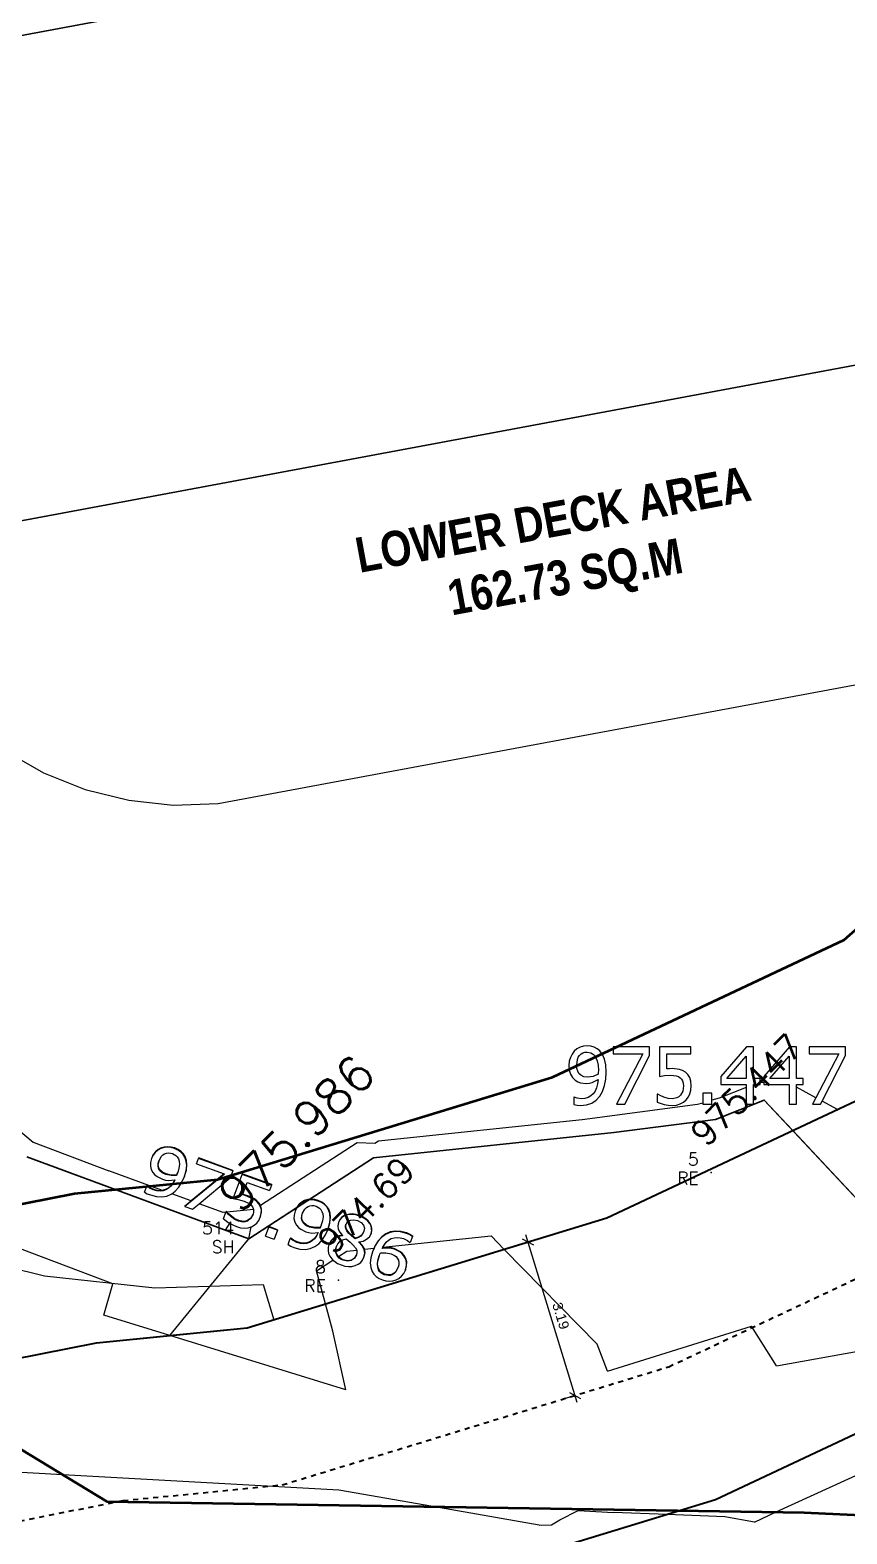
# Model space of a CAD drawing. Header units: metres. Extents: x 319894 to 3389272, y 120 to 6136017.
# Drawn here: x 320588.87 to 320605.14, y 3067814.25 to 3067844.19 of the extents above; entities that cross this region are included whole.
import ezdxf
from ezdxf.enums import TextEntityAlignment as Align

# ---------------------------------------------------------------- set-up
doc = ezdxf.new("R2010")
doc.units = ezdxf.units.M
doc.header["$MEASUREMENT"] = 0
doc.linetypes.add('DASHDOT', pattern=[1, 0.5, -0.25, 0, -0.25])
doc.layers.get('Defpoints').update_dxf_attribs({"color": 254})
doc.layers.add('a_MUEBLE', color=255, linetype='Continuous', lineweight=5)
doc.layers.add('wall', color=4, linetype='Continuous', lineweight=30)
for name, color, linetype in [('Points', 7, 'Continuous'), ('Points-ELV', 6, 'Continuous'), ('Points-NUM', 4, 'Continuous'), ('Points-TXT', 3, 'Continuous'), ('RE', 7, 'Continuous'), ('S-DIM', 7, 'Continuous'), ('SH', 7, 'Continuous'), ('TEXT', 255, 'Continuous')]:
    doc.layers.add(name, color=color, linetype=linetype)
doc.styles.add('romans', font='romans.shx')
doc.styles.get("Standard").update_dxf_attribs({"font": 'arial.ttf'})
doc.dimstyles.get("Standard").update_dxf_attribs({"dimtxt": 0.2, "dimasz": 0.18, "dimexe": 0.2, "dimexo": 0.2, "dimgap": 0.09, "dimtad": 1, "dimzin": 0, "dimdsep": 46, "dimtxsty": 'Standard', "dimblk": 'OBLIQUE', "dimcen": 0.09, "dimdle": 0.15, "dimclrt": 7, "dimadec": 0, "dimazin": 0, "dimtfac": 1, "dimtofl": 0, "dimtmove": 0, "dimatfit": 3, "dimfxl": 0.3, "dimfxlon": 1, "dimtfillclr": 2, "dimtolj": 1, "dimtzin": 0, "dimarcsym": 0})

# ---------------------------------------------------------------- blocks, each defined once
blk = doc.blocks.new('DFGDF')
at = {"color": 252, "true_color": 0x939598}
for p, q in [((320378.133, 3067921.909), (320378.08, 3067921.864)), ((320378.196, 3067921.943), (320378.133, 3067921.909)), ((320378.265, 3067921.964), (320378.196, 3067921.943)), ((320378.335, 3067921.971), (320378.265, 3067921.964)), ((320378.411, 3067921.965), (320378.335, 3067921.971)), ((320378.478, 3067921.945), (320378.411, 3067921.965)), ((320378.538, 3067921.913), (320378.478, 3067921.945)), ((320378.589, 3067921.869), (320378.538, 3067921.913)), ((320379.578, 3067921.948), (320378.854, 3067921.948)), ((320378.854, 3067921.948), (320378.854, 3067921.814)), ((320379.578, 3067921.778), (320379.578, 3067921.948)), ((320380.403, 3067921.948), (320379.777, 3067921.948)), ((320379.777, 3067921.948), (320379.777, 3067921.361)), ((320380.403, 3067921.814), (320380.403, 3067921.948)), ((320381.508, 3067921.948), (320380.998, 3067921.361)), ((320381.649, 3067921.948), (320381.508, 3067921.948)), ((320381.649, 3067921.322), (320381.649, 3067921.948)), ((320382.365, 3067921.948), (320381.854, 3067921.361)), ((320382.506, 3067921.948), (320382.365, 3067921.948)), ((320382.506, 3067921.322), (320382.506, 3067921.948)), ((320383.48, 3067921.948), (320382.756, 3067921.948)), ((320382.756, 3067921.948), (320382.756, 3067921.814)), ((320383.48, 3067921.778), (320383.48, 3067921.948)), ((320377.98, 3067921.662), (320377.973, 3067921.578)), ((320378.002, 3067921.738), (320377.98, 3067921.662)), ((320378.036, 3067921.806), (320378.002, 3067921.738)), ((320378.08, 3067921.864), (320378.036, 3067921.806)), ((320378.129, 3067921.584), (320378.143, 3067921.696)), ((320378.143, 3067921.696), (320378.16, 3067921.742)), ((320378.16, 3067921.742), (320378.185, 3067921.779)), ((320378.185, 3067921.779), (320378.215, 3067921.809)), ((320378.215, 3067921.809), (320378.25, 3067921.83)), ((320378.25, 3067921.83), (320378.29, 3067921.842)), ((320378.29, 3067921.842), (320378.335, 3067921.846)), ((320378.335, 3067921.846), (320378.411, 3067921.833)), ((320378.411, 3067921.833), (320378.445, 3067921.813)), ((320378.445, 3067921.813), (320378.479, 3067921.782)), ((320378.479, 3067921.782), (320378.512, 3067921.734)), ((320378.512, 3067921.734), (320378.538, 3067921.669)), ((320378.538, 3067921.669), (320378.554, 3067921.585)), ((320378.642, 3067921.796), (320378.589, 3067921.869)), ((320378.681, 3067921.704), (320378.642, 3067921.796)), ((320378.705, 3067921.589), (320378.681, 3067921.704)), ((320378.854, 3067921.814), (320379.444, 3067921.814)), ((320379.444, 3067921.814), (320378.922, 3067920.807)), ((320379.085, 3067920.807), (320379.578, 3067921.778)), ((320379.925, 3067921.511), (320379.925, 3067921.814)), ((320379.925, 3067921.814), (320380.403, 3067921.814)), ((320381.117, 3067921.322), (320381.502, 3067921.768)), ((320381.502, 3067921.768), (320381.502, 3067921.322)), ((320381.974, 3067921.322), (320382.358, 3067921.768)), ((320382.358, 3067921.768), (320382.358, 3067921.322)), ((320382.756, 3067921.814), (320383.346, 3067921.814)), ((320383.346, 3067921.814), (320382.891, 3067920.937)), ((320383.018, 3067920.868), (320383.48, 3067921.778)), ((320377.973, 3067921.578), (320377.981, 3067921.484)), ((320377.981, 3067921.484), (320378.004, 3067921.405)), ((320378.004, 3067921.405), (320378.043, 3067921.339)), ((320378.043, 3067921.339), (320378.097, 3067921.286)), ((320378.133, 3067921.518), (320378.129, 3067921.584)), ((320378.147, 3067921.465), (320378.133, 3067921.518)), ((320378.171, 3067921.421), (320378.147, 3067921.465)), ((320378.207, 3067921.384), (320378.171, 3067921.421)), ((320378.273, 3067921.353), (320378.207, 3067921.384)), ((320378.352, 3067921.345), (320378.273, 3067921.353)), ((320378.457, 3067921.362), (320378.352, 3067921.345)), ((320378.556, 3067921.407), (320378.457, 3067921.362)), ((320378.554, 3067921.585), (320378.559, 3067921.479)), ((320378.558, 3067921.438), (320378.556, 3067921.407)), ((320378.559, 3067921.479), (320378.558, 3067921.438)), ((320378.681, 3067921.178), (320378.705, 3067921.308)), ((320378.713, 3067921.446), (320378.705, 3067921.589)), ((320378.705, 3067921.308), (320378.713, 3067921.446)), ((320379.777, 3067921.361), (320379.877, 3067921.379)), ((320379.877, 3067921.379), (320380.002, 3067921.388)), ((320379.979, 3067921.515), (320379.925, 3067921.511)), ((320380.028, 3067921.517), (320379.979, 3067921.515)), ((320380.002, 3067921.388), (320380.109, 3067921.376)), ((320380.176, 3067921.502), (320380.028, 3067921.517)), ((320380.109, 3067921.376), (320380.153, 3067921.36)), ((320380.153, 3067921.36), (320380.19, 3067921.335)), ((320380.235, 3067921.481), (320380.176, 3067921.502)), ((320380.19, 3067921.335), (320380.218, 3067921.307)), ((320380.218, 3067921.307), (320380.238, 3067921.271)), ((320380.293, 3067921.446), (320380.235, 3067921.481)), ((320380.343, 3067921.397), (320380.293, 3067921.446)), ((320380.38, 3067921.338), (320380.343, 3067921.397)), ((320380.402, 3067921.264), (320380.38, 3067921.338)), ((320380.998, 3067921.361), (320380.998, 3067921.2)), ((320381.502, 3067921.322), (320381.117, 3067921.322)), ((320381.785, 3067921.322), (320381.649, 3067921.322)), ((320381.785, 3067921.242), (320381.785, 3067921.322)), ((320381.854, 3067921.361), (320381.854, 3067921.241)), ((320382.358, 3067921.322), (320381.974, 3067921.322)), ((320382.641, 3067921.322), (320382.506, 3067921.322)), ((320382.641, 3067921.2), (320382.641, 3067921.322)), ((320385.114, 3067921.544), (320383.321, 3067920.701)), ((320365.844, 3067921.256), (320367.302, 3067920.054)), ((320378.097, 3067921.286), (320378.15, 3067921.253)), ((320378.15, 3067921.253), (320378.202, 3067921.233)), ((320378.202, 3067921.233), (320378.318, 3067921.219)), ((320378.318, 3067921.219), (320378.381, 3067921.224)), ((320378.381, 3067921.224), (320378.439, 3067921.238)), ((320378.458, 3067921.016), (320378.411, 3067920.973)), ((320378.439, 3067921.238), (320378.555, 3067921.299)), ((320378.496, 3067921.071), (320378.458, 3067921.016)), ((320378.525, 3067921.136), (320378.496, 3067921.071)), ((320378.545, 3067921.212), (320378.525, 3067921.136)), ((320378.555, 3067921.299), (320378.545, 3067921.212)), ((320378.588, 3067920.968), (320378.642, 3067921.062)), ((320378.642, 3067921.062), (320378.681, 3067921.178)), ((320379.741, 3067921.01), (320379.73, 3067921.01)), ((320379.73, 3067921.01), (320379.73, 3067920.849)), ((320379.791, 3067920.981), (320379.741, 3067921.01)), ((320380.239, 3067921.065), (320380.196, 3067920.986)), ((320380.238, 3067921.271), (320380.25, 3067921.227)), ((320380.254, 3067921.171), (320380.239, 3067921.065)), ((320380.25, 3067921.227), (320380.254, 3067921.171)), ((320380.352, 3067920.952), (320380.383, 3067921.017)), ((320380.383, 3067921.017), (320380.403, 3067921.091)), ((320380.41, 3067921.171), (320380.402, 3067921.264)), ((320380.403, 3067921.091), (320380.41, 3067921.171)), ((320380.821, 3067921.026), (320380.637, 3067921.026)), ((320380.637, 3067921.026), (320380.637, 3067920.831)), ((320380.821, 3067920.886), (320380.821, 3067921.026)), ((320381.502, 3067921.14), (320380.963, 3067920.928)), ((320380.998, 3067921.2), (320381.502, 3067921.2)), ((320381.502, 3067921.2), (320381.502, 3067921.14)), ((320381.502, 3067921.14), (320381.502, 3067920.807)), ((320381.653, 3067921.2), (320381.649, 3067921.198)), ((320381.649, 3067921.198), (320381.649, 3067921.2)), ((320381.649, 3067921.2), (320381.653, 3067921.2)), ((320381.649, 3067920.807), (320381.649, 3067921.198)), ((320381.653, 3067921.2), (320381.785, 3067921.2)), ((320381.854, 3067921.241), (320381.785, 3067921.242)), ((320381.785, 3067921.2), (320381.785, 3067921.242)), ((320381.854, 3067921.241), (320381.854, 3067921.2)), ((320381.854, 3067921.2), (320382.358, 3067921.2)), ((320382.358, 3067921.2), (320382.358, 3067920.807)), ((320382.506, 3067921.2), (320382.641, 3067921.2)), ((320382.506, 3067921.149), (320382.506, 3067921.2)), ((320382.891, 3067920.937), (320382.506, 3067921.149)), ((320382.506, 3067920.807), (320382.506, 3067921.149)), ((320378.08, 3067920.948), (320378.072, 3067920.948)), ((320378.072, 3067920.948), (320378.072, 3067920.801)), ((320378.072, 3067920.801), (320378.136, 3067920.789)), ((320378.139, 3067920.927), (320378.08, 3067920.948)), ((320378.136, 3067920.789), (320378.201, 3067920.785)), ((320378.222, 3067920.917), (320378.139, 3067920.927)), ((320378.201, 3067920.785), (320378.326, 3067920.797)), ((320378.293, 3067920.923), (320378.222, 3067920.917)), ((320380.534, 3067920.8), (320378.239, 3067920.5)), ((320378.356, 3067920.942), (320378.293, 3067920.923)), ((320378.326, 3067920.797), (320378.429, 3067920.832)), ((320378.411, 3067920.973), (320378.356, 3067920.942)), ((320378.429, 3067920.832), (320378.515, 3067920.889)), ((320378.515, 3067920.889), (320378.588, 3067920.968)), ((320378.922, 3067920.807), (320379.085, 3067920.807)), ((320379.73, 3067920.849), (320379.868, 3067920.802)), ((320379.864, 3067920.95), (320379.791, 3067920.981)), ((320379.947, 3067920.925), (320379.864, 3067920.95)), ((320379.868, 3067920.802), (320379.948, 3067920.788)), ((320380.031, 3067920.916), (320379.947, 3067920.925)), ((320379.948, 3067920.788), (320380.029, 3067920.784)), ((320380.029, 3067920.784), (320380.114, 3067920.791)), ((320380.121, 3067920.933), (320380.031, 3067920.916)), ((320380.114, 3067920.791), (320380.19, 3067920.814)), ((320380.162, 3067920.954), (320380.121, 3067920.933)), ((320380.196, 3067920.986), (320380.162, 3067920.954)), ((320380.19, 3067920.814), (320380.255, 3067920.849)), ((320380.255, 3067920.849), (320380.309, 3067920.896)), ((320380.309, 3067920.896), (320380.352, 3067920.952)), ((320380.637, 3067920.831), (320380.534, 3067920.8)), ((320380.637, 3067920.831), (320380.637, 3067920.807)), ((320380.637, 3067920.807), (320380.821, 3067920.807)), ((320380.963, 3067920.928), (320380.821, 3067920.886)), ((320380.821, 3067920.807), (320380.821, 3067920.886)), ((320381.864, 3067920.889), (320380.892, 3067920.506)), ((320381.502, 3067920.807), (320381.649, 3067920.807)), ((320381.864, 3067920.889), (320382.431, 3067920.283)), ((320382.358, 3067920.807), (320382.506, 3067920.807)), ((320382.891, 3067920.937), (320382.824, 3067920.807)), ((320382.824, 3067920.807), (320382.987, 3067920.807)), ((320382.987, 3067920.807), (320383.018, 3067920.868)), ((320383.321, 3067920.701), (320383.018, 3067920.868)), ((320378.239, 3067920.5), (320374.178, 3067920.075)), ((320380.892, 3067920.506), (320378.87, 3067920.242)), ((320383.321, 3067920.701), (320382.431, 3067920.283)), ((320378.87, 3067920.242), (320374.082, 3067919.74)), ((320378.727, 3067918.543), (320382.431, 3067920.283)), ((320382.431, 3067920.283), (320385.127, 3067917.403)), ((320367.302, 3067920.054), (320368.808, 3067919.485)), ((320369.694, 3067919.806), (320369.663, 3067919.74)), ((320369.733, 3067919.85), (320369.69, 3067919.795)), ((320369.738, 3067919.862), (320369.694, 3067919.806)), ((320369.786, 3067919.894), (320369.733, 3067919.85)), ((320369.79, 3067919.905), (320369.738, 3067919.862)), ((320369.845, 3067919.926), (320369.786, 3067919.894)), ((320369.849, 3067919.937), (320369.79, 3067919.905)), ((320369.908, 3067919.945), (320369.845, 3067919.926)), ((320369.912, 3067919.956), (320369.849, 3067919.937)), ((320369.883, 3067919.798), (320369.917, 3067919.82)), ((320369.977, 3067919.95), (320369.908, 3067919.945)), ((320369.982, 3067919.962), (320369.912, 3067919.956)), ((320369.917, 3067919.82), (320369.955, 3067919.834)), ((320369.955, 3067919.834), (320369.994, 3067919.839)), ((320370.049, 3067919.944), (320369.977, 3067919.95)), ((320370.053, 3067919.956), (320369.982, 3067919.962)), ((320369.994, 3067919.839), (320370.035, 3067919.836)), ((320370.035, 3067919.836), (320370.078, 3067919.824)), ((320370.117, 3067919.926), (320370.049, 3067919.944)), ((320370.121, 3067919.937), (320370.053, 3067919.956)), ((320370.078, 3067919.824), (320370.146, 3067919.787)), ((320370.185, 3067919.895), (320370.117, 3067919.926)), ((320370.189, 3067919.906), (320370.121, 3067919.937)), ((320370.243, 3067919.855), (320370.185, 3067919.895)), ((320370.247, 3067919.867), (320370.189, 3067919.906)), ((320370.289, 3067919.808), (320370.243, 3067919.855)), ((320370.293, 3067919.82), (320370.247, 3067919.867)), ((320370.324, 3067919.755), (320370.289, 3067919.808)), ((320370.328, 3067919.766), (320370.293, 3067919.82)), ((320373.754, 3067920.04), (320371.828, 3067918.789)), ((320374.108, 3067920.029), (320373.754, 3067920.04)), ((320374.178, 3067920.075), (320374.108, 3067920.029)), ((320369.638, 3067919.649), (320369.636, 3067919.576)), ((320369.636, 3067919.576), (320369.653, 3067919.509)), ((320369.658, 3067919.728), (320369.638, 3067919.649)), ((320369.653, 3067919.509), (320369.688, 3067919.448)), ((320369.69, 3067919.795), (320369.658, 3067919.728)), ((320369.663, 3067919.74), (320369.658, 3067919.728)), ((320369.788, 3067919.576), (320369.791, 3067919.625)), ((320369.798, 3067919.533), (320369.788, 3067919.576)), ((320369.791, 3067919.625), (320369.806, 3067919.68)), ((320369.792, 3067919.588), (320369.795, 3067919.636)), ((320369.802, 3067919.544), (320369.792, 3067919.588)), ((320369.795, 3067919.636), (320369.808, 3067919.684)), ((320369.82, 3067919.49), (320369.798, 3067919.533)), ((320369.824, 3067919.502), (320369.802, 3067919.544)), ((320369.806, 3067919.68), (320369.808, 3067919.684)), ((320369.808, 3067919.684), (320369.853, 3067919.767)), ((320369.853, 3067919.767), (320369.883, 3067919.798)), ((320370.146, 3067919.787), (320370.172, 3067919.759)), ((320370.172, 3067919.759), (320370.194, 3067919.722)), ((320370.206, 3067919.535), (320370.181, 3067919.451)), ((320370.194, 3067919.722), (320370.212, 3067919.671)), ((320370.216, 3067919.609), (320370.206, 3067919.535)), ((320370.212, 3067919.671), (320370.216, 3067919.609)), ((320370.351, 3067919.677), (320370.324, 3067919.755)), ((320370.356, 3067919.689), (320370.328, 3067919.766)), ((320370.349, 3067919.486), (320370.361, 3067919.589)), ((320370.361, 3067919.589), (320370.351, 3067919.677)), ((320370.353, 3067919.497), (320370.365, 3067919.6)), ((320370.365, 3067919.6), (320370.356, 3067919.689)), ((320370.557, 3067919.619), (320370.597, 3067919.729)), ((320370.557, 3067919.619), (320371.104, 3067919.419)), ((320370.601, 3067919.74), (320370.597, 3067919.729)), ((320371.277, 3067919.48), (320370.597, 3067919.729)), ((320371.281, 3067919.491), (320370.601, 3067919.74)), ((320374.082, 3067919.74), (320372.808, 3067918.913)), ((320369.879, 3067919.093), (320368.808, 3067919.485)), ((320369.688, 3067919.448), (320369.727, 3067919.402)), ((320369.727, 3067919.402), (320369.77, 3067919.368)), ((320369.77, 3067919.368), (320369.875, 3067919.317)), ((320369.872, 3067919.441), (320369.82, 3067919.49)), ((320369.877, 3067919.453), (320369.824, 3067919.502)), ((320369.944, 3067919.408), (320369.872, 3067919.441)), ((320369.875, 3067919.317), (320369.935, 3067919.299)), ((320369.948, 3067919.419), (320369.877, 3067919.453)), ((320369.935, 3067919.299), (320369.994, 3067919.291)), ((320370.049, 3067919.386), (320369.944, 3067919.408)), ((320370.053, 3067919.397), (320369.948, 3067919.419)), ((320369.994, 3067919.291), (320370.12, 3067919.3)), ((320370.086, 3067919.233), (320370.045, 3067919.177)), ((320370.155, 3067919.389), (320370.049, 3067919.386)), ((320370.09, 3067919.244), (320370.049, 3067919.189)), ((320370.159, 3067919.4), (320370.053, 3067919.397)), ((320370.122, 3067919.3), (320370.086, 3067919.233)), ((320370.12, 3067919.3), (320370.09, 3067919.244)), ((320370.12, 3067919.3), (320370.122, 3067919.3)), ((320370.166, 3067919.413), (320370.155, 3067919.389)), ((320370.17, 3067919.424), (320370.159, 3067919.4)), ((320370.179, 3067919.447), (320370.166, 3067919.413)), ((320370.181, 3067919.451), (320370.17, 3067919.424)), ((320370.181, 3067919.451), (320370.179, 3067919.447)), ((320370.204, 3067919.158), (320370.265, 3067919.257)), ((320370.265, 3067919.257), (320370.314, 3067919.367)), ((320370.314, 3067919.367), (320370.349, 3067919.486)), ((320370.318, 3067919.378), (320370.314, 3067919.367)), ((320370.318, 3067919.378), (320370.353, 3067919.497)), ((320371.111, 3067919.416), (320370.319, 3067918.773)), ((320371.104, 3067919.419), (320370.447, 3067918.885)), ((320370.606, 3067918.827), (320371.226, 3067919.34)), ((320371.104, 3067919.419), (320371.111, 3067919.416)), ((320371.277, 3067919.48), (320371.226, 3067919.34)), ((320371.281, 3067919.491), (320371.277, 3067919.48)), ((320371.287, 3067918.931), (320371.463, 3067919.412)), ((320371.467, 3067919.423), (320371.463, 3067919.412)), ((320372.051, 3067919.197), (320371.463, 3067919.412)), ((320372.055, 3067919.208), (320371.467, 3067919.423)), ((320371.475, 3067919.015), (320371.562, 3067919.251)), ((320371.562, 3067919.251), (320372.011, 3067919.087)), ((320372.055, 3067919.208), (320372.051, 3067919.197)), ((320369.519, 3067919.06), (320369.563, 3067919.179)), ((320369.519, 3067919.06), (320369.575, 3067919.027)), ((320369.567, 3067919.191), (320369.563, 3067919.179)), ((320369.57, 3067919.177), (320369.563, 3067919.179)), ((320369.567, 3067919.191), (320369.574, 3067919.188)), ((320369.62, 3067919.139), (320369.57, 3067919.177)), ((320369.574, 3067919.188), (320369.624, 3067919.151)), ((320369.575, 3067919.027), (320369.636, 3067919.002)), ((320369.694, 3067919.103), (320369.62, 3067919.139)), ((320369.624, 3067919.151), (320369.699, 3067919.114)), ((320369.636, 3067919.002), (320369.756, 3067918.969)), ((320369.763, 3067919.083), (320369.694, 3067919.103)), ((320369.699, 3067919.114), (320369.767, 3067919.095)), ((320369.756, 3067918.969), (320369.864, 3067918.962)), ((320369.828, 3067919.077), (320369.763, 3067919.083)), ((320369.767, 3067919.095), (320369.832, 3067919.088)), ((320369.889, 3067919.083), (320369.828, 3067919.077)), ((320369.832, 3067919.088), (320369.879, 3067919.093)), ((320369.864, 3067918.962), (320369.961, 3067918.979)), ((320369.893, 3067919.095), (320369.879, 3067919.093)), ((320369.946, 3067919.102), (320369.889, 3067919.083)), ((320369.95, 3067919.114), (320369.893, 3067919.095)), ((320369.998, 3067919.134), (320369.946, 3067919.102)), ((320370.002, 3067919.145), (320369.95, 3067919.114)), ((320369.961, 3067918.979), (320370.053, 3067919.018)), ((320370.045, 3067919.177), (320369.998, 3067919.134)), ((320370.049, 3067919.189), (320370.002, 3067919.145)), ((320370.053, 3067919.018), (320370.063, 3067919.026)), ((320370.063, 3067919.026), (320370.132, 3067919.077)), ((320370.447, 3067918.885), (320370.063, 3067919.026)), ((320370.132, 3067919.077), (320370.204, 3067919.158)), ((320371.287, 3067918.931), (320371.387, 3067918.911)), ((320371.387, 3067918.911), (320371.507, 3067918.876)), ((320371.471, 3067919.003), (320371.475, 3067919.015)), ((320371.524, 3067918.988), (320371.471, 3067919.003)), ((320371.528, 3067919), (320371.475, 3067919.015)), ((320371.57, 3067918.973), (320371.524, 3067918.988)), ((320371.574, 3067918.984), (320371.528, 3067919)), ((320371.705, 3067918.91), (320371.57, 3067918.973)), ((320371.709, 3067918.921), (320371.574, 3067918.984)), ((320371.754, 3067918.872), (320371.705, 3067918.91)), ((320371.758, 3067918.883), (320371.709, 3067918.921)), ((320372.051, 3067919.197), (320372.011, 3067919.087)), ((320372.772, 3067918.91), (320372.709, 3067918.891)), ((320372.808, 3067918.913), (320372.772, 3067918.91)), ((320372.841, 3067918.916), (320372.808, 3067918.913)), ((320372.913, 3067918.909), (320372.841, 3067918.916)), ((320372.98, 3067918.891), (320372.913, 3067918.909)), ((320370.323, 3067918.784), (320370.319, 3067918.773)), ((320370.319, 3067918.773), (320370.472, 3067918.716)), ((320370.323, 3067918.784), (320370.447, 3067918.885)), ((320370.472, 3067918.716), (320370.606, 3067918.827)), ((320371.085, 3067918.652), (320370.606, 3067918.827)), ((320371.137, 3067918.657), (320371.085, 3067918.652)), ((320371.09, 3067918.529), (320371.137, 3067918.657)), ((320371.139, 3067918.661), (320371.137, 3067918.657)), ((320371.143, 3067918.672), (320371.139, 3067918.661)), ((320371.149, 3067918.657), (320371.139, 3067918.661)), ((320371.153, 3067918.669), (320371.143, 3067918.672)), ((320371.153, 3067918.669), (320371.149, 3067918.657)), ((320371.187, 3067918.616), (320371.149, 3067918.657)), ((320371.161, 3067918.66), (320371.153, 3067918.669)), ((320371.69, 3067918.713), (320371.161, 3067918.66)), ((320371.192, 3067918.627), (320371.161, 3067918.66)), ((320371.246, 3067918.565), (320371.187, 3067918.616)), ((320371.251, 3067918.577), (320371.192, 3067918.627)), ((320371.507, 3067918.876), (320371.604, 3067918.83)), ((320372.546, 3067918.742), (320371.596, 3067918.125)), ((320371.604, 3067918.83), (320371.641, 3067918.801)), ((320371.679, 3067918.612), (320371.633, 3067918.53)), ((320371.681, 3067918.62), (320371.637, 3067918.542)), ((320371.641, 3067918.801), (320371.668, 3067918.768)), ((320371.668, 3067918.768), (320371.685, 3067918.735)), ((320371.681, 3067918.62), (320371.679, 3067918.612)), ((320371.692, 3067918.659), (320371.681, 3067918.62)), ((320371.685, 3067918.735), (320371.69, 3067918.713)), ((320371.69, 3067918.713), (320371.693, 3067918.699)), ((320371.693, 3067918.699), (320371.692, 3067918.659)), ((320371.797, 3067918.823), (320371.754, 3067918.872)), ((320371.801, 3067918.835), (320371.758, 3067918.883)), ((320371.83, 3067918.767), (320371.797, 3067918.823)), ((320371.828, 3067918.789), (320371.801, 3067918.835)), ((320371.825, 3067918.558), (320371.846, 3067918.637)), ((320371.834, 3067918.778), (320371.828, 3067918.789)), ((320371.829, 3067918.57), (320371.85, 3067918.649)), ((320371.847, 3067918.706), (320371.83, 3067918.767)), ((320371.851, 3067918.717), (320371.834, 3067918.778)), ((320371.846, 3067918.637), (320371.847, 3067918.706)), ((320371.85, 3067918.649), (320371.851, 3067918.717)), ((320372.518, 3067918.682), (320372.497, 3067918.602)), ((320372.55, 3067918.748), (320372.518, 3067918.682)), ((320372.522, 3067918.693), (320372.518, 3067918.682)), ((320372.546, 3067918.742), (320372.522, 3067918.693)), ((320372.554, 3067918.76), (320372.546, 3067918.742)), ((320372.593, 3067918.804), (320372.55, 3067918.748)), ((320372.597, 3067918.815), (320372.554, 3067918.76)), ((320372.645, 3067918.847), (320372.593, 3067918.804)), ((320372.65, 3067918.859), (320372.597, 3067918.815)), ((320372.705, 3067918.879), (320372.645, 3067918.847)), ((320372.709, 3067918.891), (320372.65, 3067918.859)), ((320372.651, 3067918.578), (320372.666, 3067918.633)), ((320372.655, 3067918.59), (320372.668, 3067918.637)), ((320372.666, 3067918.633), (320372.668, 3067918.637)), ((320372.668, 3067918.637), (320372.713, 3067918.721)), ((320372.768, 3067918.898), (320372.705, 3067918.879)), ((320372.713, 3067918.721), (320372.743, 3067918.752)), ((320372.743, 3067918.752), (320372.777, 3067918.774)), ((320372.837, 3067918.904), (320372.768, 3067918.898)), ((320372.777, 3067918.774), (320372.814, 3067918.788)), ((320372.814, 3067918.788), (320372.854, 3067918.793)), ((320372.908, 3067918.898), (320372.837, 3067918.904)), ((320372.854, 3067918.793), (320372.895, 3067918.789)), ((320372.895, 3067918.789), (320372.938, 3067918.777)), ((320372.976, 3067918.879), (320372.908, 3067918.898)), ((320372.938, 3067918.777), (320373.005, 3067918.74)), ((320373.045, 3067918.848), (320372.976, 3067918.879)), ((320373.049, 3067918.86), (320372.98, 3067918.891)), ((320373.005, 3067918.74), (320373.032, 3067918.712)), ((320373.032, 3067918.712), (320373.054, 3067918.675)), ((320373.103, 3067918.809), (320373.045, 3067918.848)), ((320373.107, 3067918.82), (320373.049, 3067918.86)), ((320373.054, 3067918.675), (320373.071, 3067918.624)), ((320373.071, 3067918.624), (320373.076, 3067918.563)), ((320373.149, 3067918.762), (320373.103, 3067918.809)), ((320373.153, 3067918.773), (320373.107, 3067918.82)), ((320373.184, 3067918.708), (320373.149, 3067918.762)), ((320373.188, 3067918.72), (320373.153, 3067918.773)), ((320373.211, 3067918.631), (320373.184, 3067918.708)), ((320373.215, 3067918.642), (320373.188, 3067918.72)), ((320373.22, 3067918.542), (320373.211, 3067918.631)), ((320373.225, 3067918.554), (320373.215, 3067918.642)), ((320373.542, 3067918.609), (320373.489, 3067918.586)), ((320373.598, 3067918.61), (320373.538, 3067918.597)), ((320373.602, 3067918.621), (320373.542, 3067918.609)), ((320373.661, 3067918.612), (320373.598, 3067918.61)), ((320373.665, 3067918.623), (320373.602, 3067918.621)), ((320373.727, 3067918.603), (320373.661, 3067918.612)), ((320373.731, 3067918.614), (320373.665, 3067918.623)), ((320373.8, 3067918.594), (320373.731, 3067918.614)), ((320371.09, 3067918.529), (320371.205, 3067918.443)), ((320371.205, 3067918.443), (320371.276, 3067918.404)), ((320371.317, 3067918.516), (320371.246, 3067918.565)), ((320371.321, 3067918.528), (320371.251, 3067918.577)), ((320371.276, 3067918.404), (320371.351, 3067918.373)), ((320371.393, 3067918.48), (320371.317, 3067918.516)), ((320371.397, 3067918.492), (320371.321, 3067918.528)), ((320371.351, 3067918.373), (320371.433, 3067918.35)), ((320371.482, 3067918.463), (320371.393, 3067918.48)), ((320371.487, 3067918.474), (320371.397, 3067918.492)), ((320371.433, 3067918.35), (320371.511, 3067918.342)), ((320371.527, 3067918.467), (320371.482, 3067918.463)), ((320371.531, 3067918.478), (320371.487, 3067918.474)), ((320371.511, 3067918.342), (320371.584, 3067918.348)), ((320371.569, 3067918.481), (320371.527, 3067918.467)), ((320371.573, 3067918.492), (320371.531, 3067918.478)), ((320371.633, 3067918.53), (320371.569, 3067918.481)), ((320371.637, 3067918.542), (320371.573, 3067918.492)), ((320371.584, 3067918.348), (320371.645, 3067918.367)), ((320371.596, 3067918.125), (320371.645, 3067918.367)), ((320371.645, 3067918.367), (320371.648, 3067918.368)), ((320371.648, 3067918.368), (320371.705, 3067918.399)), ((320371.705, 3067918.399), (320371.754, 3067918.442)), ((320371.754, 3067918.442), (320371.795, 3067918.495)), ((320371.795, 3067918.495), (320371.825, 3067918.558)), ((320371.829, 3067918.57), (320371.825, 3067918.558)), ((320371.93, 3067918.183), (320371.995, 3067918.362)), ((320371.999, 3067918.373), (320371.995, 3067918.362)), ((320372.167, 3067918.299), (320371.995, 3067918.362)), ((320372.171, 3067918.31), (320371.999, 3067918.373)), ((320372.171, 3067918.31), (320372.167, 3067918.299)), ((320372.497, 3067918.602), (320372.496, 3067918.53)), ((320372.496, 3067918.53), (320372.513, 3067918.463)), ((320372.513, 3067918.463), (320372.547, 3067918.401)), ((320372.547, 3067918.401), (320372.587, 3067918.356)), ((320372.587, 3067918.356), (320372.63, 3067918.321)), ((320372.63, 3067918.321), (320372.735, 3067918.27)), ((320372.648, 3067918.53), (320372.651, 3067918.578)), ((320372.657, 3067918.486), (320372.648, 3067918.53)), ((320372.652, 3067918.541), (320372.655, 3067918.59)), ((320372.662, 3067918.498), (320372.652, 3067918.541)), ((320372.68, 3067918.444), (320372.657, 3067918.486)), ((320372.684, 3067918.455), (320372.662, 3067918.498)), ((320372.732, 3067918.395), (320372.68, 3067918.444)), ((320372.736, 3067918.406), (320372.684, 3067918.455)), ((320372.804, 3067918.361), (320372.732, 3067918.395)), ((320372.808, 3067918.373), (320372.736, 3067918.406)), ((320372.908, 3067918.339), (320372.804, 3067918.361)), ((320372.912, 3067918.351), (320372.808, 3067918.373)), ((320373.015, 3067918.342), (320372.908, 3067918.339)), ((320373.019, 3067918.354), (320372.912, 3067918.351)), ((320373.026, 3067918.366), (320373.015, 3067918.342)), ((320373.03, 3067918.378), (320373.019, 3067918.354)), ((320373.039, 3067918.4), (320373.026, 3067918.366)), ((320373.04, 3067918.404), (320373.03, 3067918.378)), ((320373.04, 3067918.404), (320373.039, 3067918.4)), ((320373.066, 3067918.488), (320373.04, 3067918.404)), ((320373.076, 3067918.563), (320373.066, 3067918.488)), ((320373.125, 3067918.21), (320373.174, 3067918.32)), ((320373.174, 3067918.32), (320373.209, 3067918.439)), ((320373.178, 3067918.332), (320373.174, 3067918.32)), ((320373.178, 3067918.332), (320373.213, 3067918.451)), ((320373.209, 3067918.439), (320373.22, 3067918.542)), ((320373.213, 3067918.451), (320373.225, 3067918.554)), ((320373.382, 3067918.455), (320373.368, 3067918.386)), ((320373.368, 3067918.386), (320373.377, 3067918.322)), ((320373.377, 3067918.322), (320373.409, 3067918.259)), ((320373.407, 3067918.503), (320373.382, 3067918.455)), ((320373.387, 3067918.467), (320373.382, 3067918.455)), ((320373.411, 3067918.515), (320373.387, 3067918.467)), ((320373.441, 3067918.543), (320373.407, 3067918.503)), ((320373.445, 3067918.555), (320373.411, 3067918.515)), ((320373.484, 3067918.574), (320373.441, 3067918.543)), ((320373.489, 3067918.586), (320373.445, 3067918.555)), ((320373.538, 3067918.597), (320373.484, 3067918.574)), ((320373.522, 3067918.372), (320373.532, 3067918.417)), ((320373.528, 3067918.329), (320373.522, 3067918.372)), ((320373.527, 3067918.383), (320373.534, 3067918.421)), ((320373.533, 3067918.341), (320373.527, 3067918.383)), ((320373.549, 3067918.287), (320373.528, 3067918.329)), ((320373.532, 3067918.417), (320373.534, 3067918.421)), ((320373.554, 3067918.299), (320373.533, 3067918.341)), ((320373.534, 3067918.421), (320373.565, 3067918.47)), ((320373.565, 3067918.47), (320373.619, 3067918.5)), ((320373.619, 3067918.5), (320373.686, 3067918.507)), ((320373.686, 3067918.507), (320373.761, 3067918.491)), ((320373.795, 3067918.582), (320373.727, 3067918.603)), ((320373.761, 3067918.491), (320373.833, 3067918.452)), ((320373.863, 3067918.553), (320373.795, 3067918.582)), ((320373.868, 3067918.564), (320373.8, 3067918.594)), ((320373.833, 3067918.452), (320373.879, 3067918.4)), ((320373.921, 3067918.518), (320373.863, 3067918.553)), ((320373.925, 3067918.529), (320373.868, 3067918.564)), ((320373.879, 3067918.4), (320373.898, 3067918.339)), ((320373.898, 3067918.339), (320373.89, 3067918.281)), ((320373.968, 3067918.477), (320373.921, 3067918.518)), ((320373.972, 3067918.488), (320373.925, 3067918.529)), ((320374.005, 3067918.43), (320373.968, 3067918.477)), ((320374.009, 3067918.442), (320373.972, 3067918.488)), ((320374.031, 3067918.38), (320374.005, 3067918.43)), ((320374.035, 3067918.392), (320374.009, 3067918.442)), ((320374.043, 3067918.33), (320374.031, 3067918.38)), ((320374.048, 3067918.341), (320374.035, 3067918.392)), ((320374.044, 3067918.279), (320374.043, 3067918.33)), ((320374.048, 3067918.29), (320374.048, 3067918.341)), ((320378.727, 3067918.543), (320376.683, 3067917.918)), ((320368.885, 3067917.232), (320366.486, 3067918.138)), ((320370.025, 3067916.202), (320371.596, 3067918.125)), ((320371.93, 3067918.183), (320372.102, 3067918.12)), ((320372.167, 3067918.299), (320372.102, 3067918.12)), ((320372.379, 3067918.013), (320372.422, 3067918.133)), ((320372.379, 3067918.013), (320372.435, 3067917.981)), ((320372.427, 3067918.144), (320372.422, 3067918.133)), ((320372.43, 3067918.13), (320372.422, 3067918.133)), ((320372.434, 3067918.142), (320372.427, 3067918.144)), ((320372.479, 3067918.093), (320372.43, 3067918.13)), ((320372.484, 3067918.104), (320372.434, 3067918.142)), ((320372.554, 3067918.056), (320372.479, 3067918.093)), ((320372.558, 3067918.068), (320372.484, 3067918.104)), ((320372.623, 3067918.037), (320372.554, 3067918.056)), ((320372.627, 3067918.048), (320372.558, 3067918.068)), ((320372.688, 3067918.03), (320372.623, 3067918.037)), ((320372.692, 3067918.042), (320372.627, 3067918.048)), ((320372.748, 3067918.037), (320372.688, 3067918.03)), ((320372.753, 3067918.048), (320372.692, 3067918.042)), ((320372.735, 3067918.27), (320372.795, 3067918.252)), ((320372.805, 3067918.056), (320372.748, 3067918.037)), ((320372.81, 3067918.067), (320372.753, 3067918.048)), ((320372.795, 3067918.252), (320372.854, 3067918.244)), ((320372.858, 3067918.087), (320372.805, 3067918.056)), ((320372.862, 3067918.099), (320372.81, 3067918.067)), ((320372.854, 3067918.244), (320372.979, 3067918.253)), ((320372.905, 3067918.131), (320372.858, 3067918.087)), ((320372.909, 3067918.142), (320372.862, 3067918.099)), ((320372.946, 3067918.186), (320372.905, 3067918.131)), ((320372.95, 3067918.198), (320372.909, 3067918.142)), ((320372.913, 3067917.972), (320372.992, 3067918.03)), ((320372.981, 3067918.254), (320372.946, 3067918.186)), ((320372.979, 3067918.253), (320372.95, 3067918.198)), ((320372.979, 3067918.253), (320372.981, 3067918.254)), ((320372.992, 3067918.03), (320373.064, 3067918.112)), ((320373.064, 3067918.112), (320373.125, 3067918.21)), ((320373.191, 3067918.013), (320373.177, 3067917.955)), ((320373.23, 3067918.082), (320373.191, 3067918.013)), ((320373.196, 3067918.025), (320373.191, 3067918.013)), ((320373.234, 3067918.093), (320373.196, 3067918.025)), ((320373.289, 3067918.136), (320373.23, 3067918.082)), ((320373.293, 3067918.147), (320373.234, 3067918.093)), ((320373.367, 3067918.172), (320373.289, 3067918.136)), ((320373.371, 3067918.184), (320373.293, 3067918.147)), ((320373.343, 3067917.976), (320373.37, 3067918.028)), ((320373.461, 3067918.188), (320373.367, 3067918.172)), ((320373.37, 3067918.028), (320373.413, 3067918.073)), ((320373.457, 3067918.198), (320373.371, 3067918.184)), ((320373.409, 3067918.259), (320373.457, 3067918.198)), ((320373.413, 3067918.073), (320373.469, 3067918.106)), ((320373.457, 3067918.198), (320373.462, 3067918.191)), ((320373.462, 3067918.191), (320373.461, 3067918.188)), ((320373.469, 3067918.106), (320373.536, 3067918.125)), ((320373.536, 3067918.125), (320373.615, 3067918.059)), ((320373.584, 3067918.243), (320373.549, 3067918.287)), ((320373.588, 3067918.255), (320373.554, 3067918.299)), ((320373.641, 3067918.189), (320373.584, 3067918.243)), ((320373.645, 3067918.201), (320373.588, 3067918.255)), ((320373.615, 3067918.059), (320373.671, 3067918.009)), ((320373.714, 3067918.129), (320373.641, 3067918.189)), ((320373.718, 3067918.141), (320373.645, 3067918.201)), ((320373.782, 3067918.153), (320373.714, 3067918.129)), ((320373.786, 3067918.164), (320373.718, 3067918.141)), ((320373.83, 3067918.184), (320373.782, 3067918.153)), ((320373.834, 3067918.196), (320373.786, 3067918.164)), ((320373.786, 3067918.063), (320373.787, 3067918.067)), ((320373.852, 3067917.991), (320373.786, 3067918.063)), ((320373.787, 3067918.067), (320373.796, 3067918.068)), ((320373.796, 3067918.068), (320373.872, 3067918.082)), ((320373.857, 3067918.002), (320373.796, 3067918.068)), ((320373.864, 3067918.226), (320373.83, 3067918.184)), ((320373.868, 3067918.237), (320373.834, 3067918.196)), ((320373.889, 3067918.277), (320373.864, 3067918.226)), ((320373.89, 3067918.281), (320373.868, 3067918.237)), ((320373.872, 3067918.082), (320373.943, 3067918.118)), ((320373.89, 3067918.281), (320373.889, 3067918.277)), ((320373.943, 3067918.118), (320373.998, 3067918.168)), ((320373.998, 3067918.168), (320374.031, 3067918.227)), ((320374.031, 3067918.227), (320374.044, 3067918.279)), ((320374.035, 3067918.239), (320374.031, 3067918.227)), ((320374.035, 3067918.239), (320374.048, 3067918.29)), ((320374.169, 3067918.077), (320374.109, 3067917.981)), ((320374.173, 3067918.089), (320374.113, 3067917.993)), ((320374.239, 3067918.156), (320374.169, 3067918.077)), ((320374.243, 3067918.167), (320374.173, 3067918.089)), ((320374.32, 3067918.216), (320374.239, 3067918.156)), ((320374.324, 3067918.227), (320374.243, 3067918.167)), ((320374.265, 3067917.959), (320376.422, 3067918.185)), ((320374.29, 3067918.004), (320374.333, 3067918.059)), ((320374.41, 3067918.254), (320374.32, 3067918.216)), ((320374.414, 3067918.266), (320374.324, 3067918.227)), ((320374.333, 3067918.059), (320374.381, 3067918.102)), ((320374.381, 3067918.102), (320374.434, 3067918.133)), ((320374.511, 3067918.271), (320374.41, 3067918.254)), ((320374.515, 3067918.283), (320374.414, 3067918.266)), ((320374.434, 3067918.133), (320374.491, 3067918.151)), ((320374.491, 3067918.151), (320374.551, 3067918.157)), ((320374.621, 3067918.265), (320374.511, 3067918.271)), ((320374.625, 3067918.276), (320374.515, 3067918.283)), ((320374.551, 3067918.157), (320374.614, 3067918.151)), ((320374.614, 3067918.151), (320374.679, 3067918.133)), ((320374.738, 3067918.233), (320374.621, 3067918.265)), ((320374.742, 3067918.245), (320374.625, 3067918.276)), ((320374.679, 3067918.133), (320374.755, 3067918.096)), ((320374.804, 3067918.206), (320374.738, 3067918.233)), ((320374.808, 3067918.217), (320374.742, 3067918.245)), ((320374.755, 3067918.096), (320374.805, 3067918.058)), ((320374.855, 3067918.176), (320374.804, 3067918.206)), ((320374.805, 3067918.058), (320374.811, 3067918.056)), ((320374.859, 3067918.187), (320374.808, 3067918.217)), ((320374.855, 3067918.176), (320374.811, 3067918.056)), ((320374.859, 3067918.187), (320374.855, 3067918.176)), ((320376.683, 3067917.918), (320376.422, 3067918.185)), ((320372.435, 3067917.981), (320372.495, 3067917.955)), ((320372.495, 3067917.955), (320372.616, 3067917.922)), ((320372.616, 3067917.922), (320372.723, 3067917.915)), ((320372.723, 3067917.915), (320372.821, 3067917.933)), ((320372.821, 3067917.933), (320372.913, 3067917.972)), ((320373.125, 3067916.831), (320376.683, 3067917.918)), ((320373.177, 3067917.955), (320373.175, 3067917.895)), ((320373.175, 3067917.895), (320373.186, 3067917.837)), ((320373.186, 3067917.837), (320373.211, 3067917.781)), ((320373.211, 3067917.781), (320373.249, 3067917.728)), ((320373.249, 3067917.728), (320373.273, 3067917.706)), ((320373.326, 3067917.887), (320373.339, 3067917.97)), ((320373.332, 3067917.847), (320373.326, 3067917.887)), ((320373.33, 3067917.899), (320373.343, 3067917.976)), ((320373.336, 3067917.859), (320373.33, 3067917.899)), ((320373.347, 3067917.809), (320373.332, 3067917.847)), ((320373.351, 3067917.82), (320373.336, 3067917.859)), ((320373.339, 3067917.97), (320373.343, 3067917.976)), ((320373.369, 3067917.773), (320373.347, 3067917.809)), ((320373.374, 3067917.785), (320373.351, 3067917.82)), ((320373.398, 3067917.743), (320373.369, 3067917.773)), ((320373.381, 3067917.777), (320373.374, 3067917.785)), ((320373.381, 3067917.777), (320373.546, 3067917.884)), ((320373.402, 3067917.755), (320373.381, 3067917.777)), ((320373.433, 3067917.719), (320373.398, 3067917.743)), ((320373.437, 3067917.73), (320373.402, 3067917.755)), ((320373.474, 3067917.7), (320373.433, 3067917.719)), ((320373.478, 3067917.711), (320373.437, 3067917.73)), ((320373.564, 3067917.693), (320373.478, 3067917.711)), ((320373.546, 3067917.884), (320373.745, 3067917.905)), ((320373.698, 3067917.735), (320373.637, 3067917.694)), ((320373.702, 3067917.746), (320373.641, 3067917.705)), ((320373.671, 3067918.009), (320373.721, 3067917.952)), ((320373.738, 3067917.802), (320373.698, 3067917.735)), ((320373.74, 3067917.81), (320373.702, 3067917.746)), ((320373.721, 3067917.952), (320373.745, 3067917.905)), ((320373.74, 3067917.81), (320373.738, 3067917.802)), ((320373.751, 3067917.857), (320373.74, 3067917.81)), ((320373.745, 3067917.905), (320373.746, 3067917.903)), ((320373.746, 3067917.903), (320373.751, 3067917.857)), ((320373.893, 3067917.918), (320373.852, 3067917.991)), ((320373.898, 3067917.93), (320373.857, 3067918.002)), ((320373.863, 3067917.705), (320373.89, 3067917.76)), ((320373.89, 3067917.76), (320373.907, 3067917.843)), ((320373.895, 3067917.772), (320373.89, 3067917.76)), ((320373.907, 3067917.843), (320373.893, 3067917.918)), ((320373.895, 3067917.772), (320373.911, 3067917.854)), ((320373.899, 3067917.921), (320373.898, 3067917.93)), ((320373.899, 3067917.921), (320374.091, 3067917.941)), ((320373.911, 3067917.854), (320373.899, 3067917.921)), ((320374.026, 3067917.751), (320374.014, 3067917.648)), ((320374.06, 3067917.868), (320374.026, 3067917.751)), ((320374.109, 3067917.981), (320374.06, 3067917.868)), ((320374.064, 3067917.88), (320374.06, 3067917.868)), ((320374.091, 3067917.941), (320374.064, 3067917.88)), ((320374.113, 3067917.993), (320374.091, 3067917.941)), ((320374.163, 3067917.635), (320374.172, 3067917.71)), ((320374.168, 3067917.699), (320374.194, 3067917.788)), ((320374.172, 3067917.71), (320374.198, 3067917.797)), ((320374.194, 3067917.788), (320374.198, 3067917.797)), ((320374.198, 3067917.797), (320374.207, 3067917.82)), ((320374.207, 3067917.82), (320374.219, 3067917.846)), ((320374.219, 3067917.846), (320374.326, 3067917.85)), ((320374.251, 3067917.935), (320374.258, 3067917.947)), ((320374.374, 3067917.945), (320374.251, 3067917.935)), ((320374.258, 3067917.947), (320374.265, 3067917.959)), ((320374.378, 3067917.957), (320374.258, 3067917.947)), ((320374.265, 3067917.959), (320374.29, 3067918.004)), ((320374.326, 3067917.85), (320374.429, 3067917.828)), ((320374.435, 3067917.937), (320374.374, 3067917.945)), ((320374.439, 3067917.949), (320374.378, 3067917.957)), ((320374.429, 3067917.828), (320374.5, 3067917.795)), ((320374.498, 3067917.919), (320374.435, 3067917.937)), ((320374.502, 3067917.93), (320374.439, 3067917.949)), ((320374.604, 3067917.868), (320374.498, 3067917.919)), ((320374.5, 3067917.795), (320374.53, 3067917.773)), ((320374.608, 3067917.879), (320374.502, 3067917.93)), ((320374.53, 3067917.773), (320374.554, 3067917.745)), ((320374.554, 3067917.745), (320374.576, 3067917.702)), ((320374.646, 3067917.834), (320374.604, 3067917.868)), ((320374.65, 3067917.845), (320374.608, 3067917.879)), ((320374.686, 3067917.788), (320374.646, 3067917.834)), ((320374.69, 3067917.799), (320374.65, 3067917.845)), ((320374.721, 3067917.725), (320374.686, 3067917.788)), ((320374.726, 3067917.736), (320374.69, 3067917.799)), ((320374.738, 3067917.657), (320374.721, 3067917.725)), ((320374.742, 3067917.669), (320374.726, 3067917.736)), ((320378.534, 3067916.028), (320376.683, 3067917.918)), ((320372.945, 3067917.493), (320373.273, 3067917.706)), ((320373.125, 3067916.831), (320372.945, 3067917.493)), ((320373.273, 3067917.706), (320373.301, 3067917.681)), ((320373.301, 3067917.681), (320373.364, 3067917.64)), ((320373.364, 3067917.64), (320373.438, 3067917.607)), ((320373.438, 3067917.607), (320373.512, 3067917.586)), ((320373.56, 3067917.682), (320373.474, 3067917.7)), ((320373.512, 3067917.586), (320373.583, 3067917.577)), ((320373.637, 3067917.694), (320373.56, 3067917.682)), ((320373.641, 3067917.705), (320373.564, 3067917.693)), ((320373.583, 3067917.577), (320373.651, 3067917.58)), ((320373.651, 3067917.58), (320373.717, 3067917.596)), ((320373.717, 3067917.596), (320373.777, 3067917.623)), ((320373.777, 3067917.623), (320373.825, 3067917.66)), ((320373.825, 3067917.66), (320373.863, 3067917.705)), ((320374.014, 3067917.648), (320374.024, 3067917.558)), ((320374.024, 3067917.558), (320374.051, 3067917.48)), ((320374.051, 3067917.48), (320374.087, 3067917.426)), ((320374.087, 3067917.426), (320374.133, 3067917.379)), ((320374.159, 3067917.624), (320374.168, 3067917.699)), ((320374.164, 3067917.562), (320374.159, 3067917.624)), ((320374.169, 3067917.574), (320374.163, 3067917.635)), ((320374.18, 3067917.514), (320374.164, 3067917.562)), ((320374.184, 3067917.525), (320374.169, 3067917.574)), ((320374.202, 3067917.477), (320374.18, 3067917.514)), ((320374.207, 3067917.489), (320374.184, 3067917.525)), ((320374.229, 3067917.449), (320374.202, 3067917.477)), ((320374.233, 3067917.461), (320374.207, 3067917.489)), ((320374.295, 3067917.411), (320374.229, 3067917.449)), ((320374.3, 3067917.423), (320374.233, 3067917.461)), ((320374.378, 3067917.396), (320374.295, 3067917.411)), ((320374.383, 3067917.408), (320374.3, 3067917.423)), ((320374.422, 3067917.412), (320374.383, 3067917.408)), ((320374.455, 3067917.414), (320374.418, 3067917.401)), ((320374.459, 3067917.425), (320374.422, 3067917.412)), ((320374.49, 3067917.435), (320374.455, 3067917.414)), ((320374.494, 3067917.447), (320374.459, 3067917.425)), ((320374.52, 3067917.466), (320374.49, 3067917.435)), ((320374.524, 3067917.478), (320374.494, 3067917.447)), ((320374.568, 3067917.555), (320374.52, 3067917.466)), ((320374.57, 3067917.563), (320374.524, 3067917.478)), ((320374.57, 3067917.563), (320374.568, 3067917.555)), ((320374.583, 3067917.61), (320374.57, 3067917.563)), ((320374.576, 3067917.702), (320374.586, 3067917.658)), ((320374.586, 3067917.658), (320374.583, 3067917.61)), ((320374.64, 3067917.384), (320374.683, 3067917.44)), ((320374.683, 3067917.44), (320374.715, 3067917.507)), ((320374.715, 3067917.507), (320374.736, 3067917.584)), ((320374.72, 3067917.518), (320374.715, 3067917.507)), ((320374.72, 3067917.518), (320374.74, 3067917.596)), ((320374.736, 3067917.584), (320374.738, 3067917.657)), ((320374.74, 3067917.596), (320374.742, 3067917.669)), ((320368.706, 3067916.61), (320368.885, 3067917.232)), ((320374.133, 3067917.379), (320374.19, 3067917.34)), ((320374.19, 3067917.34), (320374.257, 3067917.309)), ((320374.257, 3067917.309), (320374.328, 3067917.29)), ((320374.328, 3067917.29), (320374.397, 3067917.283)), ((320374.418, 3067917.401), (320374.378, 3067917.396)), ((320374.397, 3067917.283), (320374.464, 3067917.29)), ((320374.464, 3067917.29), (320374.529, 3067917.309)), ((320374.529, 3067917.309), (320374.587, 3067917.34)), ((320374.587, 3067917.34), (320374.64, 3067917.384)), ((320373.125, 3067916.831), (320371.564, 3067916.354)), ((320373.272, 3067916.291), (320373.125, 3067916.831)), ((320370.025, 3067916.202), (320368.706, 3067916.61)), ((320371.564, 3067916.354), (320370.025, 3067916.202)), ((320373.531, 3067915.119), (320373.272, 3067916.291)), ((320378.738, 3067915.494), (320381.607, 3067916.386)), ((320382.108, 3067915.601), (320381.607, 3067916.386)), ((320365.933, 3067915.539), (320368.561, 3067916.058)), ((320370.025, 3067916.202), (320368.561, 3067916.058)), ((320373.531, 3067915.119), (320370.025, 3067916.202)), ((320378.738, 3067915.494), (320378.534, 3067916.028)), ((320382.108, 3067915.601), (320383.993, 3067915.935)), ((320386.775, 3067915.695), (320380.89, 3067912.93)), ((320366.532, 3067914.254), (320368.768, 3067912.898)), ((320382.102, 3067912.69), (320383.921, 3067913.525)), ((320367.895, 3067913.428), (320366.315, 3067913.515)), ((320373.392, 3067913.125), (320367.895, 3067913.428)), ((320375.264, 3067912.797), (320373.392, 3067913.125)), ((320380.201, 3067912.719), (320380.89, 3067912.93)), ((320368.768, 3067912.898), (320375.264, 3067912.797)), ((320379.932, 3067912.637), (320374.749, 3067911.054)), ((320377.379, 3067912.425), (320375.264, 3067912.797)), ((320375.264, 3067912.797), (320380.201, 3067912.719)), ((320377.789, 3067912.53), (320378.158, 3067912.721)), ((320378.158, 3067912.721), (320378.86, 3067912.677)), ((320379.932, 3067912.637), (320378.86, 3067912.677)), ((320379.932, 3067912.637), (320380.201, 3067912.719)), ((320381.081, 3067912.595), (320379.932, 3067912.637)), ((320382.102, 3067912.69), (320380.201, 3067912.719)), ((320381.666, 3067912.489), (320382.102, 3067912.69)), ((320382.102, 3067912.69), (320382.661, 3067912.681)), ((320382.661, 3067912.681), (320391.147, 3067912.284)), ((320377.379, 3067912.425), (320377.629, 3067912.432)), ((320377.629, 3067912.432), (320377.789, 3067912.53)), ((320381.666, 3067912.489), (320381.081, 3067912.595))]:
    blk.add_line(p, q, dxfattribs=at)
blk = doc.blocks.new('_Oblique')
at = {"color": 0, "linetype": 'ByBlock', "lineweight": -2}
blk.add_line((-0.5, -0.5), (0.5, 0.5), dxfattribs=at)
blk = doc.blocks.new('*D644')
at = {"layer": 'Defpoints', "color": 0, "transparency": 16777216}
for p in [(320598.788, 3067820.06), (320598.788, 3067820.06), (320599.721, 3067817.007)]:
    blk.add_point(p, dxfattribs=at)
at = {"layer": 'S-DIM', "color": 0, "lineweight": -2, "transparency": 16777216}
for p, q in [((320599.765, 3067816.863), (320598.744, 3067820.204)), ((320598.788, 3067820.06), (320598.597, 3067820.002)), ((320599.721, 3067817.007), (320599.53, 3067816.948))]:
    blk.add_line(p, q, dxfattribs=at)
at = {"layer": 'S-DIM', "color": 0, "lineweight": -2, "transparency": 16777216, "xscale": 0.18, "yscale": 0.18, "zscale": 0.18}
for p, rotation in [((320598.788, 3067820.06), 106.9879701653077), ((320599.721, 3067817.007), 286.9879701653078)]:
    blk.add_blockref('_Oblique', p, dxfattribs=dict(at, rotation=rotation))
at = {"layer": 'S-DIM', "color": 7, "transparency": 16777216, "insert": (320599.438, 3067818.59), "char_height": 0.2, "attachment_point": 5, "rotation": 286.988}
blk.add_mtext('\\A1;3.19', dxfattribs=at)
blk = doc.blocks.new('POINTS')
at = {"layer": 'Points'}
blk.add_line((0, 0), (0, 0), dxfattribs=at)
blk.add_point((0, 0), dxfattribs=at)
at = {"layer": 'Points-ELV', "style": 'romans'}
blk.add_attdef('ELEV', text='', height=1, rotation=45, dxfattribs=at).set_placement((0, 0), align=Align.BOTTOM_LEFT)
at = {"layer": 'Points-NUM', "style": 'romans'}
blk.add_attdef('PTNUM', text='', height=1, dxfattribs=at).set_placement((0, 0), align=Align.BOTTOM_RIGHT)
at = {"layer": 'Points-TXT', "style": 'romans'}
blk.add_attdef('DESC', text='', height=1, dxfattribs=at).set_placement((0, 0), align=Align.BOTTOM_RIGHT)

msp = doc.modelspace()

# ---------------------------------------------------------------- linework, layer by layer
at = {"color": 1}
msp.add_line((320593.51, 3067819.215), (320593.724, 3067818.513), dxfattribs=at)
at = {"color": 3, "lineweight": 50, "elevation": 987.586}
msp.add_lwpolyline([(320633.277, 3067883.266), (320623.707, 3067868.891), (320615.381, 3067869.649), (320602.12, 3067877.449), (320583.387, 3067894.141), (320578.822, 3067898.229), (320577.879, 3067897.923), (320566.739, 3067885.013), (320567.026, 3067878.362), (320562.075, 3067872.296), (320564.069, 3067867.978), (320562.922, 3067862.576), (320564.121, 3067847.08), (320568.207, 3067835.398), (320573.666, 3067822.278), (320583.851, 3067817.716), (320587.909, 3067816.402), (320590.395, 3067814.894), (320604.287, 3067814.677), (320626.814, 3067813.624), (320633.118, 3067816.073)], dxfattribs=at)
at = {"color": 3, "lineweight": 50}
msp.add_lwpolyline([(320573.666, 3067822.278), (320580.525, 3067819.206), (320589.749, 3067821.025), (320592.599, 3067821.306), (320599.272, 3067823.345), (320605.079, 3067826.074), (320608.076, 3067828.712), (320614.562, 3067836.335), (320618.22, 3067842.646), (320620.211, 3067849.832), (320621.418, 3067855.556), (320622.274, 3067859.617), (320622.381, 3067860.124), (320622.515, 3067860.758), (320622.633, 3067861.318), (320622.854, 3067862.6), (320623.163, 3067864.382), (320623.432, 3067865.939), (320624.026, 3067869.37)], dxfattribs=at)
at = {"color": 1, "linetype": 'DASHDOT', "lineweight": 40, "ltscale": 0.2}
msp.add_lwpolyline([(320552.154, 3067845.444), (320555.681, 3067841.87), (320559.139, 3067834.792), (320562.698, 3067825.04), (320569.409, 3067817.432), (320579.83, 3067812.764), (320590.719, 3067814.912), (320593.889, 3067815.225), (320601.589, 3067817.577), (320608.613, 3067820.877), (320612.621, 3067824.406), (320619.769, 3067832.806), (320624.115, 3067840.305), (320626.373, 3067848.458)], dxfattribs=at)
at = {"color": 1}
for points in [[(320585.631, 3067833.848), (320585.741, 3067833.371), (320586.059, 3067832.535), (320586.489, 3067831.751), (320587.022, 3067831.033), (320587.649, 3067830.395), (320588.357, 3067829.849), (320589.134, 3067829.405), (320589.963, 3067829.072), (320590.831, 3067828.856), (320591.72, 3067828.76), (320592.614, 3067828.788), (320609.324, 3067831.904), (320610.168, 3067832.2), (320610.963, 3067832.61), (320611.694, 3067833.124), (320612.348, 3067833.734), (320612.912, 3067834.428), (320613.376, 3067835.193), (320613.73, 3067836.013), (320613.969, 3067836.875), (320614.087, 3067837.762), (320614.083, 3067838.656), (320614.013, 3067839.141)], [(320576.28, 3067831.695), (320576.538, 3067830.574), (320577.327, 3067828.503), (320578.392, 3067826.56), (320579.713, 3067824.781), (320581.266, 3067823.2), (320583.021, 3067821.847), (320584.945, 3067820.747), (320587.001, 3067819.921), (320589.151, 3067819.385), (320591.355, 3067819.149), (320593.51, 3067819.215)]]:
    msp.add_lwpolyline(points, dxfattribs=at)
at = {"color": 5, "lineweight": 30}
msp.add_lwpolyline([(320606.753, 3067819.399), (320603.491, 3067822.885), (320602.519, 3067822.502), (320600.497, 3067822.238), (320595.709, 3067821.736), (320593.223, 3067820.121), (320588.804, 3067821.758)], dxfattribs=at)
at = {"layer": 'a_MUEBLE', "color": 252, "lineweight": 40, "true_color": 0x939598}
for points in [[(320553.91, 3067848.181), (320558.349, 3067843.682), (320562.12, 3067835.966), (320565.525, 3067826.635), (320571.354, 3067820.027), (320580.17, 3067816.078), (320590.188, 3067818.054), (320593.191, 3067818.35), (320600.354, 3067820.539), (320606.741, 3067823.54), (320610.221, 3067826.603), (320617.022, 3067834.596), (320621.009, 3067841.475), (320623.127, 3067849.122)], [(320628.959, 3067847.701), (320626.586, 3067839.132), (320621.972, 3067831.172), (320614.51, 3067822.385), (320610.065, 3067818.472), (320602.517, 3067814.926), (320594.374, 3067812.438), (320585.513, 3067811.563), (320578.022, 3067811.745), (320573.266, 3067812.779), (320565.976, 3067817.05), (320560.276, 3067823.515), (320556.591, 3067833.614), (320553.389, 3067840.166), (320550.615, 3067842.978), (320547.231, 3067844.163), (320542.955, 3067842.585), (320540.462, 3067839.847), (320538.302, 3067846.059)]]:
    msp.add_lwpolyline(points, dxfattribs=at)
at = {"layer": 'wall'}
msp.add_lwpolyline([(320580.316, 3067863.882), (320570.21, 3067861.998), (320575.801, 3067832.015), (320615.123, 3067839.347), (320613.382, 3067848.686), (320584.165, 3067843.238), (320580.316, 3067863.882)], dxfattribs=at)

# ---------------------------------------------------------------- block references
at = {"color": 1}
msp.add_blockref('DFGDF', (221.627, -98.004), dxfattribs=at)
at = {"layer": 'RE', "linetype": 'Continuous'}
ref = msp.add_blockref('POINTS', (320602.435, 3067821.445, 975.447), dxfattribs=at)
ref.add_attrib('PTNUM', '5', dxfattribs={"layer": 'Points-NUM', "height": 0.25, "style": 'romans'}).set_placement((320602.185, 3067821.508, 975.447), align=Align.BOTTOM_RIGHT)
ref.add_attrib('DESC', 'RE', dxfattribs={"layer": 'Points-TXT', "height": 0.25, "style": 'romans'}).set_placement((320602.185, 3067821.133, 975.447), align=Align.BOTTOM_RIGHT)
ref.add_attrib('ELEV', '975.447', dxfattribs={"layer": 'Points-ELV', "lineweight": 50, "height": 0.5, "rotation": 45, "style": 'romans'}).set_placement((320602.435, 3067821.82, 975.447), align=Align.BOTTOM_LEFT)
ref = msp.add_blockref('POINTS', (320595.007, 3067819.304, 974.69), dxfattribs=at)
ref.add_attrib('PTNUM', '8', dxfattribs={"layer": 'Points-NUM', "height": 0.25, "style": 'romans'}).set_placement((320594.757, 3067819.367, 974.69), align=Align.BOTTOM_RIGHT)
ref.add_attrib('DESC', 'RE', dxfattribs={"layer": 'Points-TXT', "height": 0.25, "style": 'romans'}).set_placement((320594.757, 3067818.992, 974.69), align=Align.BOTTOM_RIGHT)
ref.add_attrib('ELEV', '974.69', dxfattribs={"layer": 'Points-ELV', "lineweight": 50, "height": 0.5, "rotation": 45, "style": 'romans'}).set_placement((320595.007, 3067819.679, 974.69), align=Align.BOTTOM_LEFT)
at = {"layer": 'SH', "linetype": 'Continuous'}
ref = msp.add_blockref('POINTS', (320593.186, 3067820.076, 1.986), dxfattribs=at)
ref.add_attrib('PTNUM', '514', dxfattribs={"layer": 'Points-NUM', "height": 0.25, "style": 'romans'}).set_placement((320592.936, 3067820.139, 1.986), align=Align.BOTTOM_RIGHT)
ref.add_attrib('DESC', 'SH', dxfattribs={"layer": 'Points-TXT', "height": 0.25, "style": 'romans'}).set_placement((320592.936, 3067819.764, 1.986), align=Align.BOTTOM_RIGHT)
ref.add_attrib('ELEV', '975.986', dxfattribs={"layer": 'Points-ELV', "lineweight": 50, "height": 0.7, "rotation": 45, "style": 'romans'}).set_placement((320593.186, 3067820.451, 1.986), align=Align.BOTTOM_LEFT)

# ---------------------------------------------------------------- texts
at = {"layer": 'TEXT', "linetype": 'Continuous', "insert": (320589.193, 3067832.941), "char_height": 0.7, "width": 20.33133, "attachment_point": 1, "rotation": 10.472}
msp.add_mtext('\\pi6.21157;{\\fArial Narrow|b1|i0|c0|p34;LOWER DECK AREA\\P\\pi7.86249;162.73 SQ.M}', dxfattribs=at)

# ---------------------------------------------------------------- dimensions: what is measured, and where the dimension line sits
at = {"layer": 'S-DIM', "color": 1}
dim = msp.add_aligned_dim(p1=(320599.721, 3067817.007), p2=(320598.788, 3067820.06), distance=0, dimstyle='Standard', dxfattribs=at)
dim.commit()
dim.dimension.update_dxf_attribs({"geometry": '*D644', "text_midpoint": (320599.438, 3067818.59)})

doc.saveas('drawing.dxf')
